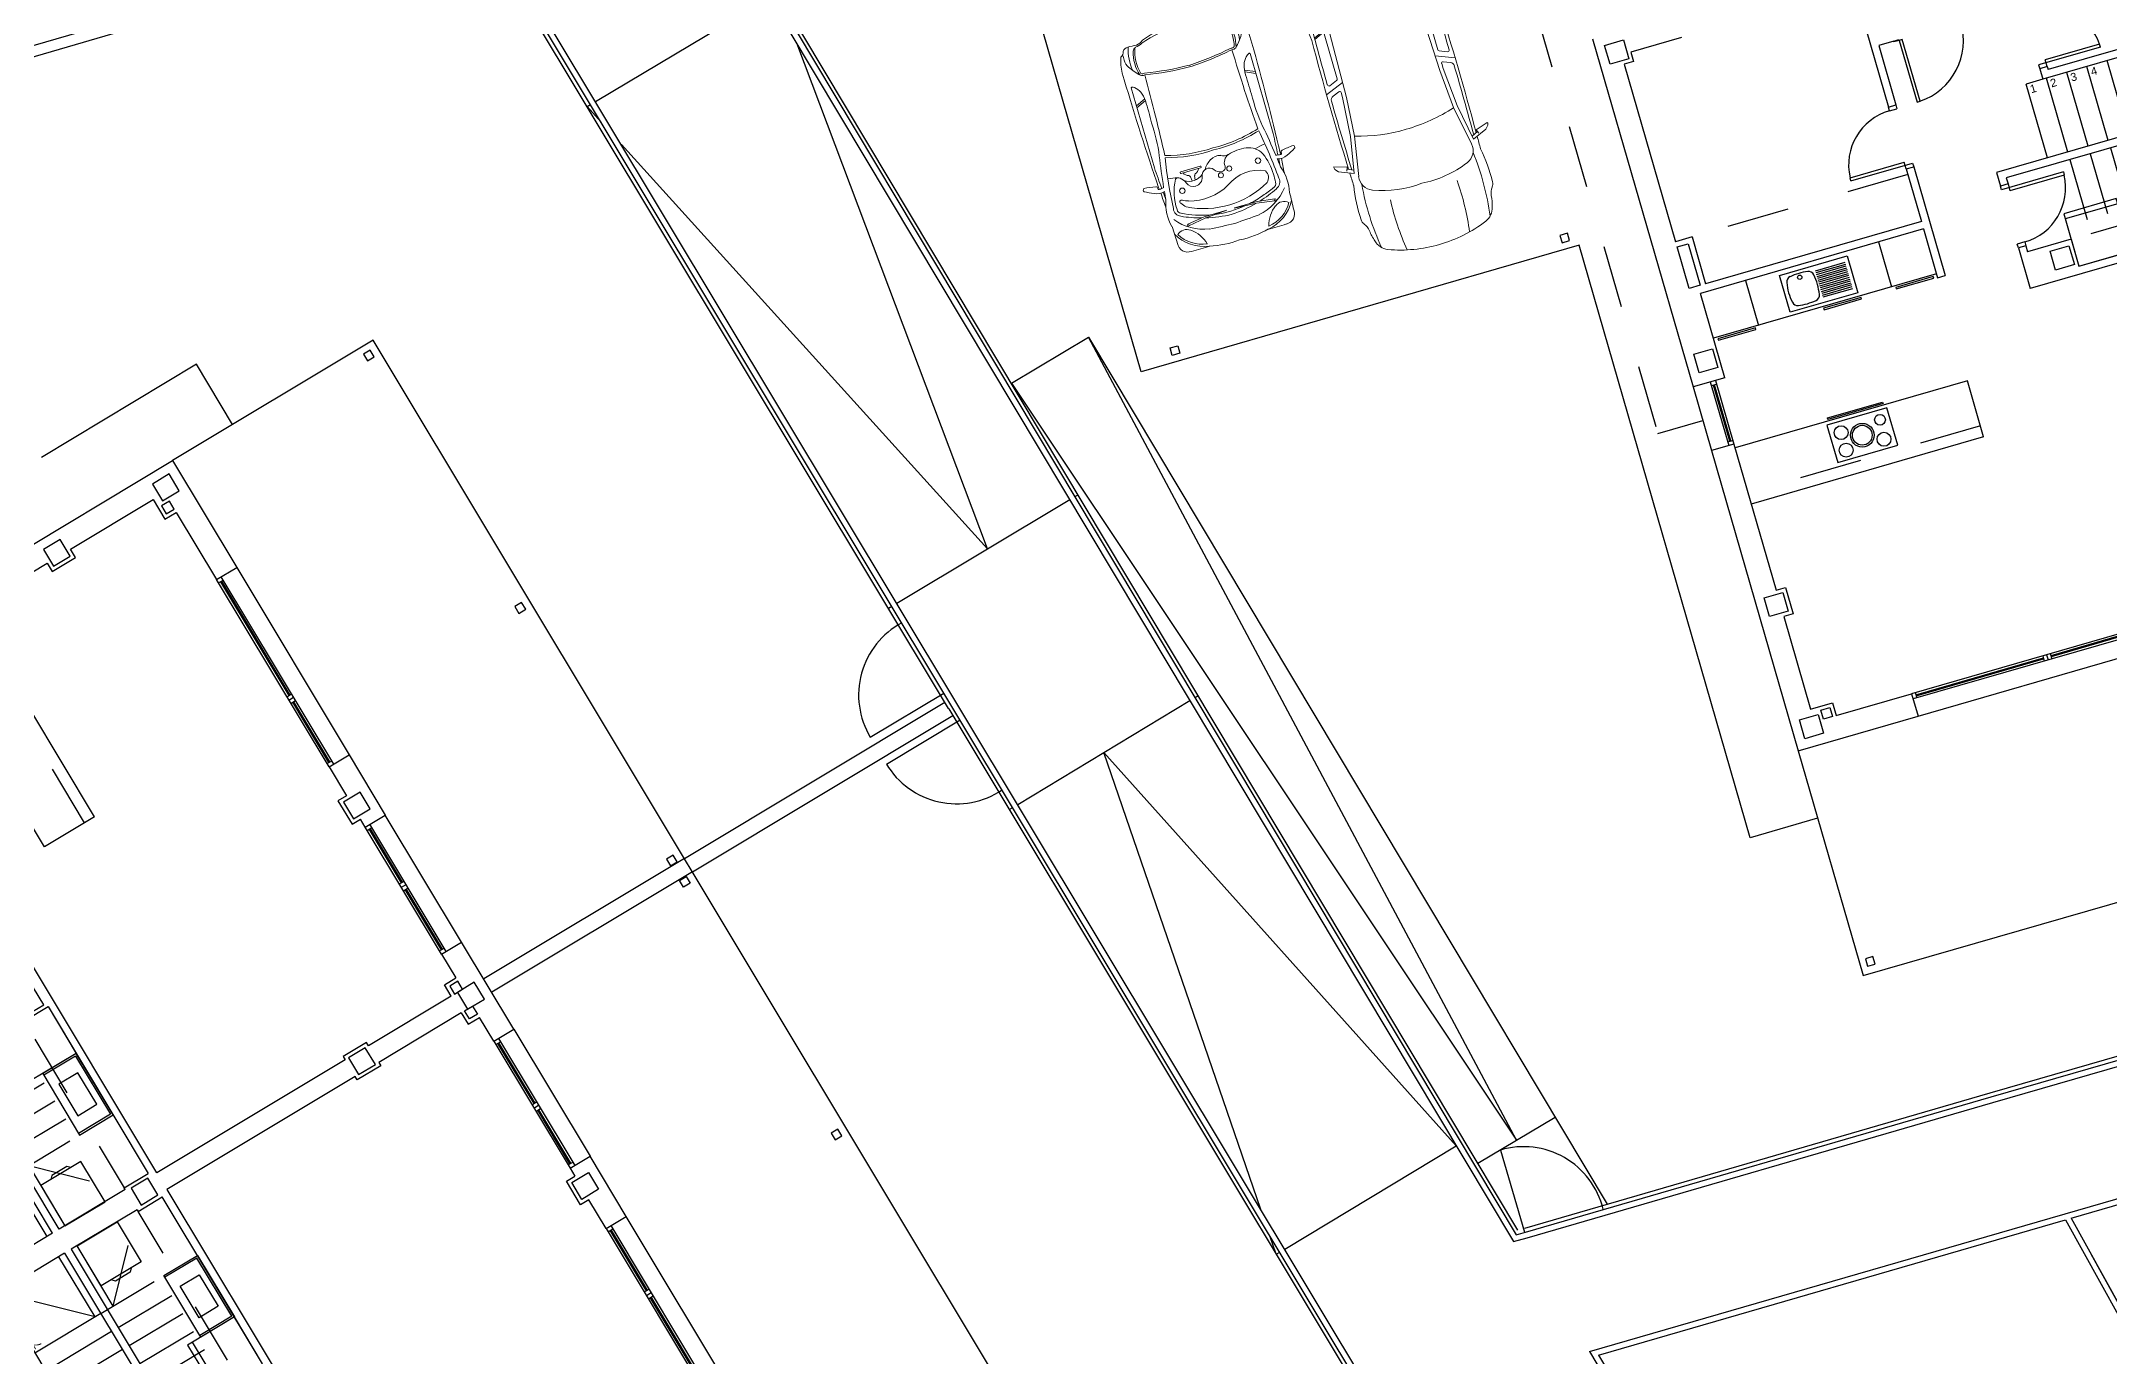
# Model space of a CAD drawing. Header units: millimetres. Extents: x 441061 to 442903, y 4515148 to 4515613.
# Drawn here: x 442739.259 to 442742.573, y 4515549.04 to 4515551.148 of the extents above; entities that cross this region are included whole.
import ezdxf
from ezdxf.enums import TextEntityAlignment as Align

# ---------------------------------------------------------------- set-up
doc = ezdxf.new("R2010")
doc.units = ezdxf.units.MM
doc.linetypes.add('CONTINUA', pattern=[0])
doc.linetypes.add('RAYITAS', pattern=[0.375, 0.25, -0.125])
for name, color, linetype in [('01_mono BAJA', 2, 'Continuous'), ('01_piscinas', 254, 'Continuous'), ('01_proyección', 4, 'RAYITAS')]:
    doc.layers.add(name, color=color, linetype=linetype)
doc.layers.add('01_muebles_B', color=254, linetype='Continuous', lineweight=5)
doc.styles.add('NIEVES2', font='sanss___.ttf')

# ---------------------------------------------------------------- blocks, each defined once
blk = doc.blocks.new('A$C6A825EFA')
at = {"layer": '01_mono BAJA', "color": 254}
for p, q in [((0, 12.5, 0), (0, 7.855, 0)), ((1.1, 12.2, 0), (0.425, 12.2, 0)), ((0.425, 12.2), (0.425, 12.075)), ((0.3, 12.075, 0), (0.3, 9.705, 0)), ((0.425, 12.075), (0.3, 12.075)), ((3.4, 12.075, 0), (3.4, 10.606, 0)), ((3.7, 11.4, 0), (3.5, 11.4, 0)), ((3.5, 11.4, 0), (3.5, 10.606, 0)), ((3.4, 10.606, 0), (3.5, 10.606, 0)), ((3.4, 10.556, 0), (3.4, 10.606, 0)), ((3.5, 10.606, 0), (3.5, 10.556, 0)), ((5.5, 10.541, 0), (5.5, 10.632, 0)), ((6.224, 10.632, 0), (5.5, 10.632, 0)), ((6.224, 10.591, 0), (6.224, 10.632, 0)), ((3.4, 10.556, 0), (3.5, 10.556, 0)), ((5.18, 9.415, 0), (5.18, 10.4, 0)), ((5.4, 10.4, 0), (5.18, 10.4, 0)), ((6.224, 10.591, 0), (5.4, 10.591, 0)), ((5.4, 10.591, 0), (5.4, 10.541, 0)), ((5.4, 10.541, 0), (5.4, 10.4, 0)), ((5.5, 10.541, 0), (5.4, 10.541, 0)), ((7.7, 10.4, 0), (5.4, 10.4, 0)), ((5.45, 9.415, 0), (5.45, 10.4, 0)), ((5.5, 10.541, 0), (5.5, 10.5, 0)), ((7.725, 10.5, 0), (5.5, 10.5, 0)), ((5.72, 9.415, 0), (5.72, 10.4, 0)), ((5.99, 9.415, 0), (5.99, 10.4, 0)), ((6.26, 9.415, 0), (6.26, 10.4, 0)), ((6.53, 9.415, 0), (6.53, 10.4, 0)), ((6.8, 9.415, 0), (6.8, 10.4, 0)), ((6.8, 9.5, 0), (7.7, 10.4, 0)), ((7.7, 9.415, 0), (7.7, 10.4, 0)), ((8, 9.415, 0), (8, 10.4, 0)), ((2.676, 9.831, 0), (2.676, 9.872, 0)), ((2.676, 9.872, 0), (3.4, 9.872, 0)), ((2.676, 9.831, 0), (3.5, 9.831, 0)), ((3.4, 9.781, 0), (3.4, 9.872, 0)), ((3.5, 9.831, 0), (3.5, 9.781, 0)), ((0.52, 9.705, 0), (0.3, 9.705, 0)), ((0.52, 9.705, 0), (0.52, 9.08, 0)), ((3.4, 9.781, 0), (3.4, 9.08, 0)), ((3.4, 9.781, 0), (3.5, 9.781, 0)), ((3.5, 9.781, 0), (3.5, 8.33, 0)), ((7.7, 9.415, 0), (4.5, 9.415, 0)), ((4.5, 9.415, 0), (4.5, 9.235, 0)), ((4.5, 9.415, 0), (4.5, 9.235, 0)), ((7.7, 9.315, 0), (4.6, 9.315, 0)), ((4.6, 9.315, 0), (4.6, 9.235, 0)), ((4.6, 9.315, 0), (4.6, 9.235, 0)), ((6.8, 9.5, 0), (7.7, 9.5, 0)), ((7.7, 8.33, 0), (7.7, 9.315, 0)), ((8.9, 9.5, 0), (8, 9.5, 0)), ((8, 9.415, 0), (11.2, 9.415, 0)), ((8, 8.33, 0), (8, 9.315, 0)), ((8, 9.315, 0), (11.1, 9.315, 0)), ((3.4, 9.08, 0), (0.52, 9.08, 0)), ((4.6, 9.235, 0), (4.5, 9.235, 0)), ((4.5, 9.185, 0), (4.5, 9.235, 0)), ((5.324, 9.185, 0), (4.5, 9.185, 0)), ((4.6, 9.235, 0), (4.6, 9.144, 0)), ((5.324, 9.144, 0), (4.6, 9.144, 0)), ((5.324, 9.185, 0), (5.324, 9.144, 0)), ((3.4, 8.98, 0), (0.425, 8.98, 0)), ((0.425, 7.855, 0), (0.425, 8.98, 0)), ((1.025, 8.98, 0), (1.025, 8.38, 0)), ((1.462, 8.43, 0), (1.462, 8.92, 0)), ((1.462, 8.92, 0), (2.362, 8.92, 0)), ((1.921, 8.85, 0), (2.317, 8.85, 0)), ((1.921, 8.825, 0), (2.317, 8.825, 0)), ((1.921, 8.8, 0), (2.317, 8.8, 0)), ((1.921, 8.775, 0), (2.317, 8.775, 0)), ((1.921, 8.75, 0), (2.317, 8.75, 0)), ((2.362, 8.92, 0), (2.362, 8.43, 0)), ((2.8, 8.98, 0), (2.8, 8.38, 0)), ((3.4, 8.98, 0), (3.4, 8.33, 0)), ((1.921, 8.725, 0), (2.317, 8.725, 0)), ((1.921, 8.7, 0), (2.317, 8.7, 0)), ((1.921, 8.675, 0), (2.317, 8.675, 0)), ((1.921, 8.65, 0), (2.317, 8.65, 0)), ((1.921, 8.625, 0), (2.317, 8.625, 0)), ((1.921, 8.6, 0), (2.317, 8.6, 0)), ((1.921, 8.575, 0), (2.317, 8.575, 0)), ((1.921, 8.55, 0), (2.317, 8.55, 0)), ((1.921, 8.525, 0), (2.317, 8.525, 0)), ((1.921, 8.5, 0), (2.317, 8.5, 0)), ((5.88, 8.6, 0), (5.18, 8.6, 0)), ((3.4, 8.38, 0), (0.425, 8.38, 0)), ((2.362, 8.43, 0), (1.462, 8.43, 0)), ((3.4, 8.33, 0), (3.5, 8.33, 0)), ((4.5, 8.41, 0), (4.5, 8.46, 0)), ((4.6, 8.46, 0), (4.5, 8.46, 0)), ((4.5, 8.41, 0), (4.5, 7.87, 0)), ((4.6, 8.41, 0), (4.5, 8.41, 0)), ((4.6, 8.46, 0), (4.6, 8.41, 0)), ((4.6, 8.41, 0), (4.6, 8.33, 0)), ((5.18, 8.33, 0), (4.6, 8.33, 0)), ((5.18, 8.33, 0), (5.18, 7.97, 0)), ((5.905, 7.995, 0), (5.905, 8.47, 0)), ((6.775, 7.995, 0), (6.775, 8.47, 0)), ((7.7, 8.33, 0), (7.675, 8.33, 0)), ((7.7, 8.33, 0), (7.675, 8.33, 0)), ((7.675, 8.33, 0), (7.675, 7.97, 0)), ((8, 8.33, 0), (8.025, 8.33, 0)), ((8, 8.33, 0), (8.025, 8.33, 0)), ((8.025, 8.33, 0), (8.025, 7.97, 0)), ((8.925, 7.995, 0), (8.925, 8.47, 0)), ((9.795, 7.995, 0), (9.795, 8.47, 0)), ((10.52, 8.33, 0), (10.52, 7.97, 0)), ((5.18, 7.97, 0), (7.675, 7.97, 0)), ((5.905, 7.995, 0), (6.775, 7.995, 0)), ((10.52, 7.97, 0), (8.025, 7.97, 0)), ((9.795, 7.995, 0), (8.925, 7.995, 0)), ((0.425, 7.855, 0), (0, 7.855, 0)), ((0, 7.855, 0), (0, 7.005, 0)), ((0.23, 7.855, 0), (0.23, 7.005, 0)), ((0.23, 7.805, 0), (0.3, 7.805, 0)), ((0.258, 7.055, 0), (0.258, 7.805, 0)), ((0.272, 7.055, 0), (0.272, 7.805, 0)), ((0.3, 7.855, 0), (0.3, 7.005, 0)), ((7.725, 7.87, 0), (4.5, 7.87, 0)), ((7.725, 5.055, 0), (7.725, 7.87, 0)), ((7.975, 5.055, 0), (7.975, 7.87, 0)), ((7.975, 7.87, 0), (11.2, 7.87, 0)), ((0.3, 7.005, 0), (0, 7.005, 0)), ((0, 7.005, 0), (0, 3, 0)), ((0.23, 7.055, 0), (0.3, 7.055, 0)), ((0.3, 7.005, 0), (0.3, 5.055, 0)), ((3.4, 6.955, 0), (0.3, 6.955, 0)), ((3.4, 6.205, 0), (3.4, 6.955, 0)), ((12.3, 6.955, 0), (15.4, 6.955, 0)), ((12.3, 6.205, 0), (12.3, 6.955, 0)), ((15.4, 7.005, 0), (15.4, 5.055, 0)), ((15.7, 7.005, 0), (15.7, 3, 0)), ((3.4, 6.205, 0), (0.3, 6.205, 0)), ((12.3, 6.205, 0), (15.4, 6.205, 0)), ((7.675, 4.705, 0), (7.675, 5.055, 0)), ((7.675, 5.055, 0), (7.725, 5.055, 0)), ((8.025, 5.055, 0), (7.975, 5.055, 0)), ((8.025, 4.705, 0), (8.025, 5.055, 0)), ((0.3, 4.705, 0), (0.3, 3.47, 0)), ((7.725, 4.705, 0), (7.675, 4.705, 0)), ((7.725, 3.47, 0), (7.725, 4.705, 0)), ((7.975, 3.47, 0), (7.975, 4.705, 0)), ((7.975, 4.705, 0), (8.025, 4.705, 0)), ((15.4, 4.705, 0), (15.4, 3.47, 0)), ((0.3, 3.47, 0), (0.595, 3.47, 0)), ((0.595, 3.47, 0), (0.595, 3.3, 0)), ((7.725, 3.47, 0), (7.555, 3.47, 0)), ((7.555, 3.47, 0), (7.555, 3.3, 0)), ((7.975, 3.47, 0), (8.145, 3.47, 0)), ((8.145, 3.47, 0), (8.145, 3.3, 0)), ((15.4, 3.47, 0), (15.105, 3.47, 0)), ((15.105, 3.47, 0), (15.105, 3.3, 0)), ((0.595, 3.3, 0), (1.6, 3.3, 0)), ((1.6, 3.3, 0), (1.6, 3, 0)), ((4.4, 3.3, 0), (1.6, 3.3, 0)), ((4.4, 3.23, 0), (1.6, 3.23, 0)), ((1.65, 3.3, 0), (1.65, 3.23, 0)), ((1.65, 3.272, 0), (3.35, 3.272, 0)), ((1.65, 3.258, 0), (3.35, 3.258, 0)), ((3.35, 3.3, 0), (3.35, 3.23, 0)), ((3.4, 3.3, 0), (3.4, 3.23, 0)), ((3.45, 3.3, 0), (3.45, 3.23, 0)), ((4.35, 3.272, 0), (3.45, 3.272, 0)), ((4.35, 3.258, 0), (3.45, 3.258, 0)), ((4.35, 3.3, 0), (4.35, 3.23, 0)), ((4.4, 3.3, 0), (4.4, 3, 0)), ((4.4, 3.3, 0), (4.83, 3.3, 0)), ((5.3, 3.3, 0), (5.18, 3.3, 0)), ((7.2, 3.3, 0), (5.3, 3.3, 0)), ((5.3, 3.3, 0), (5.3, 3, 0)), ((7.2, 3.23, 0), (5.3, 3.23, 0)), ((5.35, 3.3, 0), (5.35, 3.23, 0)), ((5.35, 3.272, 0), (6.15, 3.272, 0)), ((5.35, 3.258, 0), (6.15, 3.258, 0)), ((6.15, 3.3, 0), (6.15, 3.23, 0)), ((6.2, 3.3, 0), (6.2, 3.23, 0)), ((6.25, 3.3, 0), (6.25, 3.23, 0)), ((7.15, 3.272, 0), (6.25, 3.272, 0)), ((7.15, 3.258, 0), (6.25, 3.258, 0)), ((7.15, 3.3, 0), (7.15, 3.23, 0)), ((7.2, 3.3, 0), (7.555, 3.3, 0)), ((7.2, 3.3, 0), (7.2, 3, 0)), ((8.5, 3.3, 0), (8.145, 3.3, 0)), ((8.5, 3.3, 0), (10.4, 3.3, 0)), ((8.5, 3.3, 0), (8.5, 3, 0)), ((8.5, 3.23, 0), (10.4, 3.23, 0)), ((8.55, 3.3, 0), (8.55, 3.23, 0)), ((8.55, 3.272, 0), (9.45, 3.272, 0)), ((8.55, 3.258, 0), (9.45, 3.258, 0)), ((9.45, 3.3, 0), (9.45, 3.23, 0)), ((9.5, 3.3, 0), (9.5, 3.23, 0)), ((9.55, 3.3, 0), (9.55, 3.23, 0)), ((10.35, 3.272, 0), (9.55, 3.272, 0)), ((10.35, 3.258, 0), (9.55, 3.258, 0)), ((10.35, 3.3, 0), (10.35, 3.23, 0)), ((10.4, 3.3, 0), (10.4, 3, 0)), ((10.4, 3.3, 0), (10.52, 3.3, 0)), ((11.3, 3.3, 0), (10.87, 3.3, 0)), ((11.3, 3.3, 0), (11.3, 3, 0)), ((11.3, 3.3, 0), (14.1, 3.3, 0)), ((11.3, 3.23, 0), (14.1, 3.23, 0)), ((11.35, 3.3, 0), (11.35, 3.23, 0)), ((11.35, 3.272, 0), (12.25, 3.272, 0)), ((11.35, 3.258, 0), (12.25, 3.258, 0)), ((12.25, 3.3, 0), (12.25, 3.23, 0)), ((12.3, 3.3, 0), (12.3, 3.23, 0)), ((12.35, 3.3, 0), (12.35, 3.23, 0)), ((14.05, 3.272, 0), (12.35, 3.272, 0)), ((14.05, 3.258, 0), (12.35, 3.258, 0)), ((14.05, 3.3, 0), (14.05, 3.23, 0)), ((15.105, 3.3, 0), (14.1, 3.3, 0)), ((14.1, 3.3, 0), (14.1, 3, 0)), ((0, 3, 0), (1.6, 3, 0)), ((0, 3), (0, 0, 0)), ((1.6, 3, 0), (4.4, 3, 0)), ((4.4, 3, 0), (5.3, 3, 0)), ((7.2, 3, 0), (5.3, 3, 0)), ((7.2, 3, 0), (8.5, 3, 0)), ((7.75, 0, 0), (7.75, 3, 0)), ((7.95, 0, 0), (7.95, 3, 0)), ((8.5, 3, 0), (10.4, 3, 0)), ((11.3, 3, 0), (10.4, 3, 0)), ((14.1, 3, 0), (11.3, 3, 0)), ((15.7, 3, 0), (14.1, 3, 0)), ((15.7, 0, 0), (15.7, 3)), ((0, 0, 0), (15.7, 0, 0))]:
    blk.add_line(p, q, dxfattribs=at)
for points in [[(0.375, 12.125), (0.125, 12.125), (0.125, 12.375), (0.375, 12.375), (0.375, 12.125)], [(0.375, 8.005), (0.125, 8.005), (0.125, 8.255), (0.375, 8.255), (0.375, 8.005)], [(5.13, 8.005), (4.88, 8.005), (4.88, 8.255), (5.13, 8.255), (5.13, 8.005)], [(7.725, 8.005), (7.975, 8.005), (7.975, 8.255), (7.725, 8.255), (7.725, 8.005)], [(10.57, 8.005), (10.82, 8.005), (10.82, 8.255), (10.57, 8.255), (10.57, 8.005)], [(0.375, 4.755), (0.125, 4.755), (0.125, 5.005), (0.375, 5.005), (0.375, 4.755)], [(7.725, 4.755), (7.975, 4.755), (7.975, 5.005), (7.725, 5.005), (7.725, 4.755)], [(15.325, 4.755), (15.575, 4.755), (15.575, 5.005), (15.325, 5.005), (15.325, 4.755)], [(0.375, 3.125), (0.125, 3.125), (0.125, 3.375), (0.375, 3.375), (0.375, 3.125)], [(5.13, 3.125), (4.88, 3.125), (4.88, 3.375), (5.13, 3.375), (5.13, 3.125)], [(7.725, 3.125), (7.975, 3.125), (7.975, 3.375), (7.725, 3.375), (7.725, 3.125)], [(10.57, 3.125), (10.82, 3.125), (10.82, 3.375), (10.57, 3.375), (10.57, 3.125)], [(15.325, 3.125), (15.575, 3.125), (15.575, 3.375), (15.325, 3.375), (15.325, 3.125)], [(3.965, 0.2), (3.865, 0.2), (3.865, 0.1), (3.965, 0.1)], [(11.835, 0.2), (11.735, 0.2), (11.735, 0.1), (11.835, 0.1)]]:
    blk.add_lwpolyline(points, close=True, dxfattribs=at)
at = {"layer": '01_mono BAJA', "color": 254, "elevation": 0}
for points in [[(3.77, 11.4), (3.77, 11.39), (3.7, 11.39), (3.7, 11.4)], [(3.77, 11.39), (3.77, 10.565), (3.81, 10.565), (3.81, 11.39)], [(0.3, 9.635), (0.45, 9.635), (0.45, 9.08), (0.3, 9.08)], [(7.1, 9.23), (7.7, 9.23), (7.7, 8.63), (7.1, 8.63)], [(8.6, 9.23), (8, 9.23), (8, 8.63), (8.6, 8.63)], [(5.18, 8.67), (5.18, 7.97), (5.88, 7.97), (5.88, 8.67)], [(10.52, 8.67), (10.52, 7.97), (9.82, 7.97), (9.82, 8.67)], [(0.478, 8.36), (0.478, 8.34), (0.978, 8.34), (0.978, 8.36)], [(1.887, 8.36), (1.887, 8.34), (2.387, 8.34), (2.387, 8.36)], [(2.85, 8.36), (2.85, 8.34), (3.35, 8.34), (3.35, 8.36)], [(5.88, 8.47), (6.8, 8.47), (6.8, 7.97), (5.88, 7.97)], [(6.104, 8.363), (6.576, 8.363), (6.576, 8.077), (6.104, 8.077)], [(9.82, 8.47), (8.9, 8.47), (8.9, 7.97), (9.82, 7.97)], [(9.596, 8.363), (9.124, 8.363), (9.124, 8.077), (9.596, 8.077)], [(1.513, 6.408), (2.313, 6.408), (2.312, 6.908), (1.512, 6.908)], [(2.28, 6.975), (1.545, 6.975), (1.545, 6.995), (2.28, 6.995)], [(0.425, 3.42), (0.545, 3.42), (0.545, 3.3), (0.425, 3.3)], [(7.605, 3.42), (7.725, 3.42), (7.725, 3.3), (7.605, 3.3)], [(8.095, 3.42), (7.975, 3.42), (7.975, 3.3), (8.095, 3.3)], [(15.275, 3.42), (15.155, 3.42), (15.155, 3.3), (15.275, 3.3)], [(0.19, 0.2), (0.09, 0.2), (0.09, 0.1), (0.19, 0.1)], [(7.64, 0.2), (7.74, 0.2), (7.74, 0.1), (7.64, 0.1)], [(8.06, 0.2), (7.96, 0.2), (7.96, 0.1), (8.06, 0.1)], [(15.61, 0.2), (15.51, 0.2), (15.51, 0.1), (15.61, 0.1)]]:
    blk.add_lwpolyline(points, close=True, dxfattribs=at)
for points in [[(7.1, 8.78), (7.06, 8.82), (7.06, 9.04), (7.1, 9.08)], [(8.6, 8.78), (8.64, 8.82), (8.64, 9.04), (8.6, 9.08)], [(0.3, 5.055), (0.425, 5.055), (0.425, 4.705), (0.3, 4.705)], [(15.4, 5.055), (15.275, 5.055), (15.275, 4.705), (15.4, 4.705)]]:
    blk.add_lwpolyline(points, dxfattribs=at)
at = {"layer": '01_mono BAJA', "color": 254}
for points in [[(4.83, 3.3), (4.83, 3.425), (5.18, 3.425), (5.18, 3.3)], [(10.87, 3.3), (10.87, 3.425), (10.52, 3.425), (10.52, 3.3)]]:
    blk.add_lwpolyline(points, dxfattribs=at)
for centre, radius in [((1.704, 8.825, 0), 0.0275), ((1.66, 6.765, 0), 0.089), ((1.912, 6.658, 0), 0.152), ((1.912, 6.658, 0), 0.127), ((2.185, 6.785, 0), 0.0693), ((1.66, 6.531, 0), 0.089), ((2.165, 6.531, 0), 0.089)]:
    blk.add_circle(centre, radius, dxfattribs=at)
for centre, radius, start, end in [((3.768, 11.391, 0), 0.827, 272.8856, 359.9505), ((5.5, 10.591, 0), 0.725, 3.2758, 90), ((3.4, 9.831, 0), 0.725, 90, 176.7242), ((4.6, 9.185, 0), 0.725, 270, 356.7242), ((2.262, 8.675, 0), 0.75, 169.8852, 190.1148), ((1.598, 8.794, 0), 0.075, 99.0787, 169.8852), ((1.704, 8.127, 0), 0.75, 80.9213, 99.0787), ((1.811, 8.794, 0), 0.075, 10.1148, 80.9213), ((1.146, 8.675, 0), 0.75, 349.8852, 10.1148), ((1.598, 8.557, 0), 0.075, 190.1148, 260.9213), ((1.811, 8.557, 0), 0.075, 279.0787, 349.8852), ((1.704, 9.223, 0), 0.75, 260.9213, 279.0787)]:
    blk.add_arc(centre, radius, start, end, dxfattribs=at)
at = {"layer": '01_proyección', "color": 120, "ltscale": 0.25}
for p, q in [((3.4, 9.705, 0), (0.52, 9.705, 0)), ((5.45, 9.315, 0), (5.45, 8.33, 0)), ((5.72, 9.315, 0), (5.72, 8.33, 0)), ((5.99, 9.315, 0), (5.99, 8.33, 0)), ((6.26, 9.315, 0), (6.26, 8.33, 0)), ((6.53, 9.315, 0), (6.53, 8.33, 0)), ((6.8, 9.415, 0), (6.8, 8.33, 0)), ((8.9, 9.415, 0), (8.9, 8.33, 0)), ((9.17, 9.315, 0), (9.17, 8.33, 0)), ((9.44, 9.315, 0), (9.44, 8.33, 0)), ((9.71, 9.315, 0), (9.71, 8.33, 0)), ((9.98, 9.315, 0), (9.98, 8.33, 0)), ((6.8, 9.23, 0), (7.7, 9.23, 0)), ((6.8, 9.23, 0), (7.7, 8.33, 0)), ((8.9, 9.23, 0), (8, 9.23, 0)), ((8.9, 9.23, 0), (8, 8.33, 0)), ((5.45, 8.33, 0), (7.675, 8.33, 0)), ((10.25, 8.33, 0), (8.025, 8.33, 0)), ((3.4, 6.355, 0), (0.3, 6.355, 0)), ((12.3, 6.355, 0), (15.4, 6.355, 0))]:
    blk.add_line(p, q, dxfattribs=at)
at = {"layer": '01_proyección', "color": 120, "ltscale": 0.25, "elevation": 0}
blk.add_lwpolyline([(15.7, 7.405), (16.3, 7.405), (16.3, 13.1), (-0.6, 13.1), (-0.6, 7.405), (0, 7.405)], dxfattribs=at)
at = {"layer": '01_mono BAJA', "color": 254, "style": 'NIEVES2'}
for s, p in [('1', (5.249, 10.268, 0)), ('2', (5.519, 10.268, 0)), ('3', (5.789, 10.268, 0)), ('4', (6.059, 10.268, 0)), ('7', (6.869, 10.268, 0))]:
    blk.add_text(s, height=0.103, dxfattribs=at).set_placement(p, align=Align.CENTER)
blk = doc.blocks.new('A$C0D711DC8')
at = {"layer": '01_muebles_B', "color": 254}
for p, q in [((10.733, 9.894), (9.764, 9.894)), ((10.493, 9.894), (10.545, 9.776)), ((10.515, 9.894), (10.567, 9.778)), ((9.004, 9.693), (9.038, 9.48)), ((9.056, 9.495), (9.026, 9.699)), ((9.038, 9.48), (9.054, 9.218)), ((9.056, 9.218), (9.056, 9.495)), ((9.054, 9.218), (9.056, 9.218)), ((9.038, 8.865), (9.054, 9.127)), ((9.054, 9.127), (9.056, 9.127)), ((9.056, 9.127), (9.056, 8.851)), ((9.614, 8.734), (9.614, 8.97)), ((9.634, 8.734), (9.634, 8.97)), ((9.004, 8.652), (9.038, 8.865)), ((9.056, 8.851), (9.026, 8.647)), ((9.546, 8.827), (9.494, 8.834)), ((9.546, 8.878), (9.495, 8.871)), ((10.733, 8.452), (9.764, 8.452)), ((10.493, 8.452), (10.545, 8.569)), ((10.515, 8.452), (10.567, 8.567))]:
    blk.add_line(p, q, dxfattribs=at)
for centre, radius in [((9.014, 9.701), 0.0121), ((9.51, 9.635), 0.0319), ((9.466, 9.173), 0.0297), ((9.514, 9.288), 0.0297), ((9.417, 8.691), 0.0319), ((9.014, 8.645), 0.0121)]:
    blk.add_circle(centre, radius, dxfattribs=at)
for centre, radius, start, end in [((9.185, 9.462), 0.48, 118.4979, 171.6974), ((9.122, 5.315), 4.571, 90.9016, 93.5003), ((9.178, 9.352), 0.549, 69.8978, 103.4423), ((9.94, 2.874), 7.047, 93.9115, 95.3212), ((9.619, 9.904), 0.16, 152.3452, 197.1649), ((10.167, 9.714), 0.738, 149.7434, 158.9846), ((9.518, 9.909), 0.0131, 69.95, 178.3297), ((9.777, 9.927), 0.273, 183.7214, 196.1025), ((9.94, 2.874), 7.047, 92.7044, 93.5361), ((10.975, -10.424), 20.353, 93.4112, 94.1277), ((9.525, 9.945), 0.0232, 265.4824, 347.7447), ((9.544, 10.069), 0.023, 23.336, 131.4157), ((8.51, 10.147), 1.058, 348.7131, 356.2571), ((10.995, -17.873), 27.82, 90.1403, 92.8584), ((10.691, 9.894), 0.0501, 315.174, 347.3096), ((10.732, 9.885), 0.00831, 343.0311, 79.2932), ((10.906, 9.364), 0.584, 69.532, 87.9675), ((11.059, 9.742), 0.141, 86.8457, 126.696), ((11.101, 8.862), 1.022, 88.2888, 91.9327), ((11.185, 9.948), 0.0842, 206.7402, 257.6517), ((10.942, 9.629), 2.236, 176.9311, 182.7066), ((8.829, 9.758), 0.121, 83.4929, 184.381), ((9.142, 9.497), 0.403, 119.7279, 173.0139), ((8.653, 9.896), 0.361, 284.3027, 324.7225), ((9.503, 9.367), 0.611, 128.6532, 169.9617), ((8.847, 9.764), 0.126, 322.6544, 41.1658), ((10.509, 9.106), 1.518, 154.798, 163.8884), ((9.975, 9.34), 0.903, 155.1761, 164.735), ((10.144, 9.165), 1.038, 151.121, 207.6483), ((9.226, 9.718), 0.0964, 77.7254, 158.9302), ((9.211, 9.707), 0.057, 88.7397, 167.4182), ((9.265, 9.038), 0.727, 86.5634, 94.2004), ((9.314, 9.595), 0.107, 57.3841, 137.6524), ((8.819, 3.701), 6.126, 80.3818, 85.9978), ((9.306, 9.064), 0.701, 67.8757, 89.7559), ((8.958, 9.487), 0.459, 324.9496, 25.463), ((8.751, 3.271), 6.625, 83.7996, 84.6711), ((10.975, -10.424), 20.353, 94.2603, 94.5093), ((8.751, 3.271), 6.625, 80.1778, 83.3742), ((9.473, 9.516), 0.219, 7.735, 63.719), ((9.165, 9.803), 0.511, 341.8582, 355.871), ((11.471, 9.253), 1.7, 163.325, 182.6992), ((11.496, 9.248), 1.7, 163.325, 182.5468), ((12.246, 53.159), 43.488, 266.8642, 267.4858), ((10.175, 11.66), 1.884, 261.0449, 273.0528), ((10.459, 15.409), 5.634, 268.1287, 270.8789), ((12.021, 70.959), 61.269, 268.42618, 268.89057), ((10.529, 10.11), 0.334, 272.7892, 291.8342), ((10.573, 9.974), 0.192, 294.6989, 323.0283), ((14.417, 9.048), 3.64, 169.6671, 178.0415), ((14.417, 9.048), 3.62, 169.6671, 178.0415), ((10.894, 9.715), 0.0607, 143.7564, 193.2967), ((11.29, 9.332), 0.611, 121.0895, 136.7388), ((10.991, 9.25), 0.526, 73.7001, 105.481), ((10.903, 9.711), 0.0495, 146.1855, 196.1005), ((10.991, 9.25), 0.505, 69.1925, 104.8598), ((11.01, 9.2), 0.627, 72.4585, 97.9913), ((11.113, 9.698), 0.062, 14.8998, 65.8723), ((11.135, 9.81), 0.0644, 351.2386, 60.1485), ((11.473, 9.762), 0.303, 189.085, 205.7225), ((10.241, 9.772), 0.959, 355.5054, 1.6982), ((11.352, 9.713), 0.156, 186.0058, 219.1392), ((9.808, 9.261), 1.13, 166.1566, 184.4621), ((17.649, 8.764), 8.777, 175.3636, 177.3327), ((10.509, 9.106), 1.518, 165.717, 177.48), ((10.25, 9.166), 1.218, 160.2257, 168.6391), ((9.185, 9.47), 0.511, 343.3936, 8.525), ((10.256, 9.278), 1.007, 354.015, 20.5105), ((10.287, 9.262), 1.007, 354.9224, 20.5105), ((9.808, 9.085), 1.13, 175.5379, 193.8434), ((17.649, 9.581), 8.777, 182.6673, 184.6364), ((10.509, 9.239), 1.518, 182.52, 194.283), ((10.25, 9.166), 1.218, 171.2453, 188.5682), ((9.904, 8.914), 0.65, 151.4841, 196.6746), ((9.552, 9.202), 0.047, 86.7847, 183.1724), ((9.6, 9.197), 0.0954, 178.5946, 241.3055), ((9.566, 9.362), 0.114, 263.9035, 340.5155), ((9.771, 9.295), 0.101, 164.9008, 216.3288), ((9.538, 9.188), 0.158, 330.3363, 17.3801), ((11.471, 9.093), 1.7, 177.3008, 196.675), ((11.496, 9.097), 1.7, 177.4532, 196.675), ((14.417, 9.297), 3.64, 181.9585, 190.3329), ((14.417, 9.297), 3.62, 181.9585, 190.3329), ((10.256, 9.068), 1.007, 339.4895, 5.985), ((10.287, 9.084), 1.007, 339.4895, 5.0776), ((10.25, 9.166), 1.218, 191.3609, 207.4845), ((9.528, 8.859), 0.101, 101.4545, 181.9236), ((9.686, 8.849), 0.193, 142.3155, 213.2169), ((9.492, 9.055), 0.098, 279.5997, 343.5492), ((9.498, 9.044), 0.0889, 349.0142, 50.9794), ((9.665, 8.855), 0.106, 119.0162, 160.5033), ((9.424, 9.265), 0.296, 301.9645, 328.2937), ((9.624, 8.97), 0.0104, 0, 180), ((10.942, 8.716), 2.236, 177.2934, 183.0689), ((9.185, 8.884), 0.48, 188.3026, 241.5021), ((9.142, 8.849), 0.403, 186.9861, 240.2721), ((8.653, 8.449), 0.361, 35.2775, 75.6973), ((9.503, 8.978), 0.611, 190.0383, 231.3468), ((10.509, 9.239), 1.518, 196.1116, 205.202), ((9.346, 8.77), 0.149, 215.4424, 244.8998), ((9.507, 8.785), 0.232, 194.2372, 212.2618), ((9.525, 8.854), 0.0985, 178.6673, 249.1293), ((9.426, 8.595), 0.178, 39.093, 68.893), ((9.543, 8.902), 0.0241, 275.7304, 333.0283), ((9.543, 8.803), 0.0241, 26.9717, 84.2696), ((9.665, 8.849), 0.106, 199.4967, 240.9838), ((9.532, 8.677), 0.0451, 325.113, 43.0643), ((9.161, 8.546), 0.436, 2.9924, 17.9381), ((9.624, 8.734), 0.0104, 180, 0), ((11.473, 8.583), 0.303, 154.2775, 170.915), ((11.352, 8.632), 0.156, 140.8608, 173.9942), ((8.829, 8.587), 0.121, 175.619, 276.5071), ((9.122, 13.031), 4.571, 266.4997, 269.0984), ((8.847, 8.581), 0.126, 318.8342, 37.3456), ((9.178, 8.993), 0.549, 256.5577, 290.1022), ((9.226, 8.628), 0.0964, 201.0698, 282.2746), ((9.215, 8.619), 0.0486, 198.7488, 279.3616), ((9.25, 9.243), 0.672, 267.6901, 298.2478), ((8.819, 14.644), 6.126, 274.0022, 279.6182), ((9.299, 8.649), 0.0212, 220.8304, 310.3789), ((9.94, 15.472), 7.047, 264.6788, 266.0885), ((9.285, 8.645), 0.0299, 337.3586, 32.1758), ((8.751, 15.074), 6.625, 275.3289, 276.2004), ((10.975, 28.769), 20.353, 265.4907, 265.7397), ((9.619, 8.441), 0.16, 162.8351, 207.6548), ((9.777, 8.418), 0.273, 163.8975, 176.2786), ((9.518, 8.436), 0.0131, 181.6703, 290.05), ((9.94, 15.472), 7.047, 266.4639, 267.2956), ((10.975, 28.769), 20.353, 265.8723, 266.5888), ((8.751, 15.074), 6.625, 276.6258, 279.8222), ((12.246, -34.814), 43.488, 92.5142, 93.1358), ((10.175, 6.685), 1.884, 86.9472, 98.9551), ((10.459, 2.936), 5.634, 89.1211, 91.8713), ((12.021, -52.613), 61.269, 91.10943, 91.57382), ((10.529, 8.236), 0.334, 68.1658, 87.2108), ((10.573, 8.372), 0.192, 36.9717, 65.3011), ((10.691, 8.451), 0.0501, 12.6904, 44.826), ((10.732, 8.46), 0.00831, 280.7068, 16.9689), ((10.894, 8.63), 0.0607, 166.7033, 216.2436), ((11.29, 9.013), 0.611, 223.2612, 238.9105), ((10.991, 9.095), 0.526, 254.519, 286.2999), ((10.903, 8.634), 0.0495, 163.8995, 213.8145), ((10.991, 9.095), 0.505, 255.1402, 290.8075), ((11.01, 9.145), 0.627, 262.0087, 287.5415), ((10.906, 8.982), 0.584, 272.0325, 290.468), ((11.059, 8.603), 0.141, 233.304, 273.1543), ((11.101, 9.484), 1.022, 268.0673, 271.7112), ((11.185, 8.397), 0.0842, 102.3483, 153.2598), ((11.113, 8.647), 0.062, 294.1277, 345.1002), ((11.135, 8.535), 0.0644, 299.8515, 8.7614), ((10.241, 8.573), 0.959, 358.3018, 4.4946), ((10.167, 8.631), 0.738, 201.0154, 210.2566), ((9.525, 8.401), 0.0232, 12.2553, 94.5176), ((9.544, 8.277), 0.023, 228.5843, 336.664), ((8.51, 8.199), 1.058, 3.7429, 11.2869), ((10.995, 36.219), 27.82, 267.1416, 269.8597)]:
    blk.add_arc(centre, radius, start, end, dxfattribs=at)
blk = doc.blocks.new('A$C392252A0')
at = {"layer": '01_muebles_B', "color": 254}
for p, q in [((9.876, 7.976), (9.791, 7.758)), ((10.715, 8.129), (10.705, 8.127)), ((10.705, 8.127), (10.752, 7.979)), ((10.738, 8.124), (10.715, 8.129)), ((10.775, 8.091), (10.738, 8.124)), ((10.752, 7.979), (10.798, 7.995)), ((10.773, 7.987), (10.809, 7.914)), ((10.846, 7.92), (10.775, 8.091)), ((8.499, 7.763), (8.397, 7.82)), ((8.605, 7.917), (8.455, 7.893)), ((8.599, 7.726), (9.971, 7.763)), ((8.599, 7.725), (8.599, 7.201)), ((9.019, 7.811), (8.92, 7.9)), ((9.731, 7.807), (9.031, 7.807)), ((9.201, 7.926), (9.149, 7.807)), ((9.219, 7.928), (9.166, 7.807)), ((9.784, 7.911), (9.748, 7.818)), ((9.913, 7.908), (9.882, 7.828)), ((9.898, 7.807), (9.958, 7.808)), ((10.418, 7.844), (9.958, 7.808)), ((10.43, 7.798), (9.971, 7.763)), ((10.418, 7.844), (10.846, 7.92)), ((10.43, 7.798), (10.894, 7.881)), ((8.839, 7.203), (8.537, 7.2)), ((8.537, 7.2), (8.537, 7.193)), ((8.839, 7.19), (8.537, 7.193)), ((8.599, 6.669), (8.599, 7.193)), ((8.499, 6.631), (8.397, 6.573)), ((8.599, 6.668), (9.971, 6.631)), ((9.019, 6.582), (8.92, 6.494)), ((9.731, 6.587), (9.031, 6.587)), ((9.201, 6.468), (9.149, 6.587)), ((9.219, 6.466), (9.166, 6.587)), ((9.784, 6.482), (9.748, 6.576)), ((9.876, 6.418), (9.791, 6.636)), ((9.913, 6.486), (9.882, 6.565)), ((9.898, 6.587), (9.958, 6.585)), ((10.418, 6.55), (9.958, 6.585)), ((10.43, 6.596), (9.971, 6.631)), ((10.418, 6.55), (10.846, 6.473)), ((10.43, 6.596), (10.894, 6.512)), ((8.605, 6.476), (8.455, 6.5)), ((10.705, 6.267), (10.752, 6.414)), ((10.715, 6.265), (10.705, 6.267)), ((10.738, 6.27), (10.715, 6.265)), ((10.775, 6.303), (10.738, 6.27)), ((10.752, 6.414), (10.798, 6.398)), ((10.773, 6.407), (10.809, 6.48)), ((10.846, 6.473), (10.775, 6.303))]:
    blk.add_line(p, q, dxfattribs=at)
for centre, radius, start, end in [((8.586, 8.093), 0.177, 275.9895, 308.6871), ((8.751, 7.888), 0.086, 87.4739, 128.6871), ((8.808, 7.907), 0.086, 87.4739, 128.6871), ((8.809, 4.809), 3.183, 82.5975, 89.9397), ((10.099, -28.508), 36.485, 88.9288, 91.3819), ((10.099, -28.508), 36.485, 88.6181, 88.8592), ((11.3, 6.178), 1.816, 87.2886, 100.1742), ((11.389, 7.907), 0.086, 51.3129, 92.5261), ((11.554, 8.112), 0.177, 231.3129, 264.0105), ((10.216, 7.155), 1.997, 161.6598, 178.7983), ((10.242, 7.158), 1.952, 160.298, 178.865), ((8.474, 7.733), 0.162, 96.7804, 161.7197), ((8.375, 7.769), 0.0561, 66.6468, 164.8738), ((8.295, 7.436), 0.435, 49.0196, 78.8841), ((8.473, 7.717), 0.0531, 342.7058, 60.706), ((8.545, 7.725), 0.0531, 0, 49.0196), ((8.929, 7.908), 0.0124, 91.7937, 220.4777), ((10.022, -29.576), 37.513, 90.3882, 91.6701), ((9.031, 7.824), 0.0177, 228.3547, 270), ((9.731, 7.824), 0.0177, 270, 338.7209), ((9.768, 7.918), 0.0177, 338.7209, 90.3882), ((9.897, 7.823), 0.0159, 158.7209, 271.5074), ((9.963, 7.889), 0.0531, 90.2143, 158.7209), ((10.099, -28.508), 36.45, 88.8997, 90.2143), ((8.43, 7.197), 2.089, 0, 16.7318), ((10.925, 7.707), 0.177, 21.0532, 100.1701), ((11.313, 4.914), 2.974, 81.2806, 96.1737), ((9.874, 7.302), 1.304, 355.3559, 21.0532), ((11.467, 7.285), 0.654, 72.0531, 84.0105), ((11.619, 7.711), 0.203, 22.7994, 75.9629), ((10.262, 7.197), 1.654, 0, 21.006), ((10.276, 7.152), 1.836, 162.6109, 178.6018), ((11.437, 4.633), 2.974, 81.5863, 93.456), ((10.216, 7.239), 1.997, 181.2017, 198.3402), ((10.242, 7.236), 1.952, 181.135, 199.702), ((10.276, 7.242), 1.836, 181.3982, 197.3891), ((8.839, 7.197), 0.0267, 193.7603, 166.2397), ((8.839, 7.197), 0.00662, 270, 90), ((8.43, 7.197), 2.089, 343.2682, 0), ((9.874, 7.091), 1.304, 338.9468, 4.6441), ((10.262, 7.197), 1.654, 338.994, 0), ((11.437, 9.761), 2.974, 266.544, 278.4137), ((8.474, 6.661), 0.162, 198.2803, 263.2196), ((8.375, 6.625), 0.0561, 195.1262, 293.3532), ((8.295, 6.957), 0.435, 281.1159, 310.9804), ((8.473, 6.677), 0.0531, 299.294, 17.2942), ((8.545, 6.669), 0.0531, 310.9804, 0), ((9.031, 6.569), 0.0177, 90, 131.6453), ((9.731, 6.569), 0.0177, 21.2791, 90), ((9.897, 6.571), 0.0159, 88.4926, 201.2791), ((10.925, 6.686), 0.177, 259.8299, 338.9468), ((11.313, 9.479), 2.974, 263.8263, 278.7194), ((11.619, 6.682), 0.203, 284.0371, 337.2006), ((8.586, 6.3), 0.177, 51.3129, 84.0105), ((8.751, 6.506), 0.086, 231.3129, 272.5261), ((8.808, 6.487), 0.086, 231.3129, 272.5261), ((8.809, 9.584), 3.183, 270.0603, 277.4025), ((8.929, 6.486), 0.0124, 139.5223, 268.2063), ((10.022, 43.97), 37.513, 268.3299, 269.6118), ((10.099, 42.902), 36.485, 268.6181, 271.0712), ((9.768, 6.476), 0.0177, 269.6118, 21.2791), ((9.963, 6.505), 0.0531, 201.2791, 269.7857), ((10.099, 42.902), 36.45, 269.7857, 271.1003), ((10.099, 42.902), 36.485, 271.1408, 271.3819), ((11.3, 8.215), 1.816, 259.8258, 272.7114), ((11.389, 6.487), 0.086, 267.4739, 308.6871), ((11.554, 6.282), 0.177, 95.9895, 128.6871), ((11.467, 7.108), 0.654, 275.9895, 287.9469)]:
    blk.add_arc(centre, radius, start, end, dxfattribs=at)
blk = doc.blocks.new('A$C21391103')
at = {"layer": '01_piscinas'}
for p, q in [((84.231, 91.915), (82.054, 99.456)), ((89.061, 80.911), (78.567, 98.459)), ((66.909, 95.192), (75.42, 97.661)), ((81.763, 87.598), (75.743, 97.625)), ((73.459, 96.956), (68.502, 95.503)), ((77.239, 95.379), (79.468, 96.712)), ((77.13, 95.314), (77.174, 95.341)), ((89.844, 93.536), (84.231, 91.915)), ((92.037, 85.942), (89.844, 93.536)), ((82.569, 91.768), (83.557, 92.359)), ((89.042, 82.065), (83.557, 92.359)), ((72.124, 92.011), (70.136, 90.817)), ((72.587, 91.239), (72.124, 92.011)), ((82.569, 91.768), (89.042, 82.065)), ((81.099, 88.949), (83.317, 90.276)), ((83.382, 90.314), (83.423, 90.339)), ((80.993, 88.886), (81.035, 88.911)), ((89.978, 79.355, 0), (121.389, 88.46, 0)), ((80.76, 87.229), (81.704, 87.796)), ((84.922, 87.739), (84.963, 87.764)), ((78.377, 85.676, 0), (81.714, 87.68, 0)), ((78.48, 85.504, 0), (81.817, 87.508, 0)), ((81.765, 87.594), (81.763, 87.598)), ((81.765, 87.594), (89.021, 75.51)), ((82.649, 86.369), (84.857, 87.7)), ((80.966, 86.886), (81.91, 87.453)), ((85.765, 81.178), (83.752, 87.034)), ((83.752, 87.034), (88.269, 81.992)), ((82.54, 86.303), (82.585, 86.33)), ((92.901, 86.191), (92.037, 85.942)), ((101.552, 84.526), (95.111, 82.667)), ((95.111, 82.667), (89.144, 80.935)), ((88.548, 81.769), (89.537, 82.36)), ((86.072, 80.667), (88.271, 81.993)), ((88.836, 81.939), (89.147, 80.885)), ((96.153, 81.067, 0), (98.122, 81.637, 0)), ((90.093, 79.31, 0), (96.079, 81.045, 0)), ((96.079, 81.045, 0), (102.369, 69.68, 0)), ((96.153, 81.067, 0), (97.002, 79.533, 0)), ((85.963, 80.602), (85.882, 80.837)), ((85.963, 80.602), (86.008, 80.629)), ((97.001, 79.533, 0), (96.407, 80.606, 0)), ((89.978, 79.355), (101.869, 59.549)), ((90.093, 79.31), (101.896, 59.65))]:
    blk.add_line(p, q, dxfattribs=at)
for points in [[(78.519, 98.445), (89.04, 80.853), (89.159, 80.887), (95.126, 82.619), (101.626, 84.496), (106.217, 85.821), (112.127, 87.502), (116.224, 88.709), (116.66, 88.838), (128.554, 92.353), (131.628, 93.251), (131.67, 93.264), (136.85, 94.779, 0.005835), (144.93, 97.099, -0.002257), (145.516, 97.245, -0.002318), (146.117, 97.388, -0.000234), (146.132, 97.392, -0.000109), (146.161, 97.398, -0.024811), (152.684, 98.583, -0.026464), (159.712, 99.172, -0.005162), (161.088, 99.201, -0.022759), (169.41, 98.906), (174.437, 98.6), (190.391, 97.628)], [(78.444, 98.423), (89.005, 80.765), (89.18, 80.815), (95.147, 82.547), (101.647, 84.424), (106.238, 85.749), (112.147, 87.43), (116.245, 88.638), (116.682, 88.766), (128.575, 92.281), (131.649, 93.179), (131.692, 93.192), (136.871, 94.706, 0.005834), (144.95, 97.027, -0.002251), (145.534, 97.172, -0.002318), (146.134, 97.315, -0.000235), (146.15, 97.319, -0.000109), (146.178, 97.325, -0.024812), (152.694, 98.509, -0.026464), (159.714, 99.097, -0.005162), (161.089, 99.126, -0.022761), (169.405, 98.831), (174.432, 98.525), (190.389, 97.553)]]:
    blk.add_lwpolyline(points, format="xyb", dxfattribs=at)
for points in [[(111.095, 38.844), (103.577, 51.365), (103.568, 51.38), (96.326, 63.442), (96.288, 63.505), (89.039, 75.58), (89.039, 75.579), (81.807, 87.625), (75.794, 97.64)], [(111.159, 38.883), (103.642, 51.404), (103.633, 51.418), (96.391, 63.481), (96.353, 63.544), (89.065, 75.683), (89.065, 75.682), (81.871, 87.663), (75.868, 97.662)], [(77.569, 94.829), (82.261, 89.644), (79.818, 96.126)], [(77.13, 95.314), (77.309, 95.116)], [(83.557, 92.359), (90.205, 81.243)]]:
    blk.add_lwpolyline(points, dxfattribs=at)
for points in [[(89.599, 93.663), (89.627, 93.567), (89.723, 93.595), (89.695, 93.691)], [(84.7, 92.248), (84.727, 92.152), (84.631, 92.125), (84.603, 92.221)]]:
    blk.add_lwpolyline(points, close=True, dxfattribs=at)
for centre, start, end in [((81.66, 87.77), 118.1591, 210.9802), ((81.866, 87.427), 210.9802, 303.8014), ((89.133, 80.932), 13.7508, 106.4603)]:
    blk.add_arc(centre, 1.05, start, end, dxfattribs=at)
for p, rotation in [((93.484, 84.174, 0), 16.10213416119949), ((82.469, 78.86, 0), 120.9802402704198)]:
    blk.add_blockref('A$C6A825EFA', p, dxfattribs=dict(at, rotation=rotation))
at = {"layer": '01_piscinas', "xscale": -1.1, "yscale": 1.1, "zscale": 1.1}
for name, p, rotation in [('A$C392252A0', (92.025, 108.335), 106.1021342059969), ('A$C0D711DC8', (78.447, 81.631), 286.1021342059968)]:
    blk.add_blockref(name, p, dxfattribs=dict(at, rotation=rotation))

msp = doc.modelspace()

# ---------------------------------------------------------------- block references
at = {"layer": '01_piscinas', "color": 6, "linetype": 'CONTINUA', "xscale": 0.125, "yscale": 0.125, "zscale": 0.125}
msp.add_blockref('A$C21391103', (442730.492, 4515539.129), dxfattribs=at)

doc.saveas('drawing.dxf')
